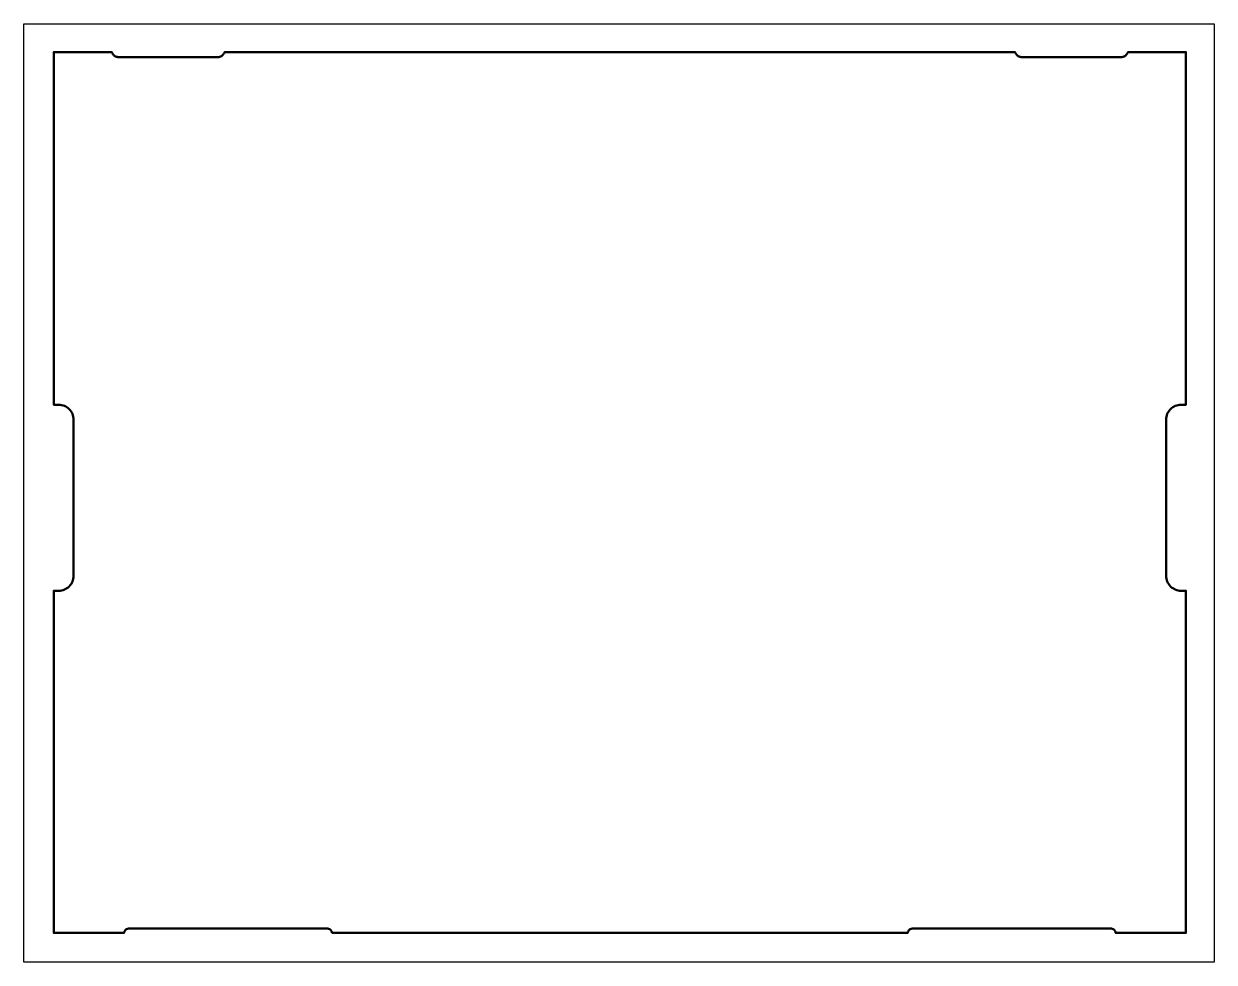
# Model space of a CAD drawing. Header units: millimetres. Extents: x -106 to 316, y -18 to 315.
import ezdxf

# ---------------------------------------------------------------- set-up
doc = ezdxf.new("R2010")
doc.units = ezdxf.units.MM
doc.header["$MEASUREMENT"] = 0
doc.layers.get('0').update_dxf_attribs({"lineweight": 0})
doc.layers.add('Safety', color=7, linetype='Continuous', lineweight=0)

msp = doc.modelspace()

# ---------------------------------------------------------------- linework, layer by layer
at = {"color": 18, "lineweight": 50, "true_color": 0x000000}
msp.add_lwpolyline([(3.34, -7.3), (3.31, -7.14), (3.26, -6.98), (3.13, -6.67), (2.94, -6.4), (2.72, -6.17), (2.46, -5.98), (2.16, -5.83), (2, -5.78), (1.84, -5.74), (1.67, -5.72), (1.49, -5.71), (-68.44, -5.71), (-68.62, -5.72), (-68.79, -5.74), (-68.95, -5.78), (-69.11, -5.83), (-69.4, -5.98), (-69.67, -6.17), (-69.89, -6.4), (-70.08, -6.67), (-70.21, -6.98), (-70.26, -7.14), (-70.29, -7.3), (-70.29, -7.3), (-70.29, -7.3), (-70.29, -7.3), (-70.29, -7.3), (-70.29, -7.3), (-70.29, -7.3), (-70.31, -7.3), (-70.36, -7.3), (-70.57, -7.3), (-71.36, -7.3), (-74.18, -7.3), (-82.74, -7.3), (-95.2, -7.3), (-95.2, -7.3), (-95.2, -7.3), (-95.2, -7.3), (-95.2, -7.3), (-95.2, -7.3), (-95.2, -7.3), (-95.2, -7.28), (-95.2, -7.22), (-95.2, -6.96), (-95.2, -5.94), (-95.2, -2.1), (-95.2, 11.63), (-95.2, 53.28), (-95.2, 113.87), (-95.2, 113.87), (-95.2, 113.87), (-95.2, 113.87), (-95.2, 113.87), (-95.19, 113.87), (-95.19, 113.87), (-95.18, 113.87), (-95.12, 113.87), (-94.93, 113.87), (-94.35, 113.87), (-93.5, 113.87), (-92.96, 113.89), (-92.43, 113.97), (-91.92, 114.11), (-91.43, 114.28), (-90.96, 114.51), (-90.52, 114.78), (-90.11, 115.08), (-89.73, 115.43), (-89.39, 115.81), (-89.08, 116.22), (-88.82, 116.66), (-88.59, 117.12), (-88.41, 117.61), (-88.28, 118.12), (-88.2, 118.65), (-88.17, 119.2), (-88.17, 174.44), (-88.2, 174.98), (-88.28, 175.51), (-88.41, 176.02), (-88.59, 176.51), (-88.82, 176.98), (-89.08, 177.42), (-89.39, 177.83), (-89.73, 178.21), (-90.11, 178.55), (-90.52, 178.86), (-90.96, 179.13), (-91.43, 179.35), (-91.92, 179.53), (-92.43, 179.66), (-92.96, 179.74), (-93.5, 179.77), (-95.2, 179.77), (-95.2, 179.77), (-95.2, 179.77), (-95.2, 179.77), (-95.2, 179.77), (-95.2, 179.78), (-95.2, 179.79), (-95.2, 179.86), (-95.2, 180.13), (-95.2, 181.17), (-95.2, 185.14), (-95.2, 199.29), (-95.2, 242.23), (-95.2, 304.7), (-95.2, 304.7), (-95.2, 304.7), (-95.2, 304.7), (-95.2, 304.7), (-95.19, 304.7), (-95.19, 304.7), (-95.18, 304.7), (-95.14, 304.7), (-94.96, 304.7), (-94.31, 304.7), (-91.98, 304.7), (-84.92, 304.7), (-74.64, 304.7), (-74.64, 304.7), (-74.64, 304.7), (-74.64, 304.7), (-74.64, 304.7), (-74.64, 304.7), (-74.64, 304.7), (-74.64, 304.69), (-74.63, 304.69), (-74.63, 304.69), (-74.63, 304.68), (-74.63, 304.67), (-74.62, 304.65), (-74.6, 304.6), (-74.56, 304.5), (-74.48, 304.31), (-74.38, 304.13), (-74.27, 303.96), (-74.14, 303.8), (-74, 303.65), (-73.86, 303.51), (-73.7, 303.38), (-73.53, 303.27), (-73.35, 303.17), (-73.16, 303.08), (-72.97, 303), (-72.77, 302.94), (-72.56, 302.9), (-72.35, 302.88), (-72.13, 302.87), (-37.18, 302.87), (-36.96, 302.88), (-36.75, 302.9), (-36.54, 302.94), (-36.34, 303), (-36.15, 303.08), (-35.96, 303.17), (-35.78, 303.27), (-35.62, 303.38), (-35.46, 303.51), (-35.31, 303.65), (-35.17, 303.8), (-35.04, 303.96), (-34.93, 304.13), (-34.83, 304.31), (-34.75, 304.5), (-34.68, 304.7), (-34.68, 304.7), (-34.68, 304.7), (-34.68, 304.7), (-34.68, 304.7), (-34.67, 304.7), (-34.67, 304.7), (-34.66, 304.7), (-34.62, 304.7), (-34.47, 304.7), (-33.87, 304.7), (-31.53, 304.7), (-22.65, 304.7), (9.07, 304.7), (105.3, 304.7), (245.28, 304.7), (245.28, 304.7), (245.28, 304.7), (245.28, 304.7), (245.28, 304.7), (245.28, 304.7), (245.28, 304.69), (245.28, 304.69), (245.29, 304.69), (245.29, 304.68), (245.29, 304.67), (245.3, 304.65), (245.32, 304.6), (245.35, 304.5), (245.44, 304.31), (245.54, 304.13), (245.65, 303.96), (245.78, 303.8), (245.92, 303.65), (246.06, 303.51), (246.22, 303.38), (246.39, 303.27), (246.57, 303.17), (246.76, 303.08), (246.95, 303), (247.15, 302.94), (247.36, 302.9), (247.57, 302.88), (247.79, 302.87), (282.74, 302.87), (282.96, 302.88), (283.17, 302.9), (283.38, 302.94), (283.58, 303), (283.77, 303.08), (283.96, 303.17), (284.14, 303.27), (284.3, 303.38), (284.46, 303.51), (284.61, 303.65), (284.75, 303.8), (284.87, 303.96), (284.99, 304.13), (285.09, 304.31), (285.17, 304.5), (285.24, 304.7), (285.24, 304.7), (285.24, 304.7), (285.24, 304.7), (285.25, 304.7), (285.25, 304.7), (285.26, 304.7), (285.3, 304.7), (285.48, 304.7), (286.13, 304.7), (288.46, 304.7), (295.52, 304.7), (305.8, 304.7), (305.8, 304.7), (305.8, 304.7), (305.8, 304.7), (305.8, 304.69), (305.8, 304.69), (305.8, 304.67), (305.8, 304.61), (305.8, 304.34), (305.8, 303.29), (305.8, 299.33), (305.8, 285.18), (305.8, 242.23), (305.8, 179.77), (305.8, 179.77), (305.8, 179.77), (305.8, 179.77), (305.8, 179.77), (305.8, 179.77), (305.79, 179.77), (305.73, 179.77), (305.54, 179.77), (304.96, 179.77), (304.11, 179.77), (303.57, 179.74), (303.04, 179.66), (302.53, 179.53), (302.04, 179.35), (301.57, 179.13), (301.13, 178.86), (300.72, 178.55), (300.34, 178.21), (300, 177.83), (299.69, 177.42), (299.42, 176.98), (299.2, 176.51), (299.02, 176.02), (298.89, 175.51), (298.81, 174.98), (298.78, 174.44), (298.78, 119.2), (298.81, 118.65), (298.89, 118.12), (299.02, 117.61), (299.2, 117.12), (299.42, 116.66), (299.69, 116.22), (300, 115.81), (300.34, 115.43), (300.72, 115.08), (301.13, 114.78), (301.57, 114.51), (302.04, 114.28), (302.53, 114.11), (303.04, 113.97), (303.57, 113.89), (304.11, 113.87), (305.8, 113.87), (305.8, 113.87), (305.8, 113.87), (305.8, 113.87), (305.8, 113.86), (305.8, 113.86), (305.8, 113.84), (305.8, 113.78), (305.8, 113.52), (305.8, 112.5), (305.8, 108.66), (305.8, 94.93), (305.8, 53.28), (305.8, -7.3), (305.8, -7.3), (305.8, -7.3), (305.8, -7.3), (305.8, -7.3), (305.8, -7.3), (305.79, -7.3), (305.73, -7.3), (305.52, -7.3), (304.73, -7.3), (301.91, -7.3), (293.35, -7.3), (280.9, -7.3), (280.9, -7.3), (280.9, -7.3), (280.9, -7.3), (280.9, -7.3), (280.9, -7.3), (280.9, -7.3), (280.9, -7.3), (280.9, -7.3), (280.9, -7.3), (280.9, -7.29), (280.89, -7.28), (280.89, -7.26), (280.88, -7.22), (280.87, -7.14), (280.82, -6.98), (280.68, -6.67), (280.5, -6.4), (280.28, -6.17), (280.01, -5.98), (279.72, -5.83), (279.56, -5.78), (279.4, -5.74), (279.23, -5.72), (279.05, -5.71), (209.11, -5.71), (208.94, -5.72), (208.77, -5.74), (208.61, -5.78), (208.45, -5.83), (208.15, -5.98), (207.89, -6.17), (207.66, -6.4), (207.48, -6.67), (207.35, -6.98), (207.3, -7.14), (207.27, -7.3), (207.27, -7.3), (207.27, -7.3), (207.27, -7.3), (207.27, -7.3), (207.27, -7.3), (207.26, -7.3), (207.23, -7.3), (207.12, -7.3), (206.68, -7.3), (204.98, -7.3), (198.51, -7.3), (175.4, -7.3), (105.3, -7.3)], close=True, dxfattribs=at)
at = {"layer": 'Safety', "color": 18, "lineweight": 25, "true_color": 0x000000}
msp.add_lwpolyline([(315.8, -17.7), (-105.8, -17.7), (-105.8, 314.7), (315.8, 314.7)], close=True, dxfattribs=at)

doc.saveas('drawing.dxf')
